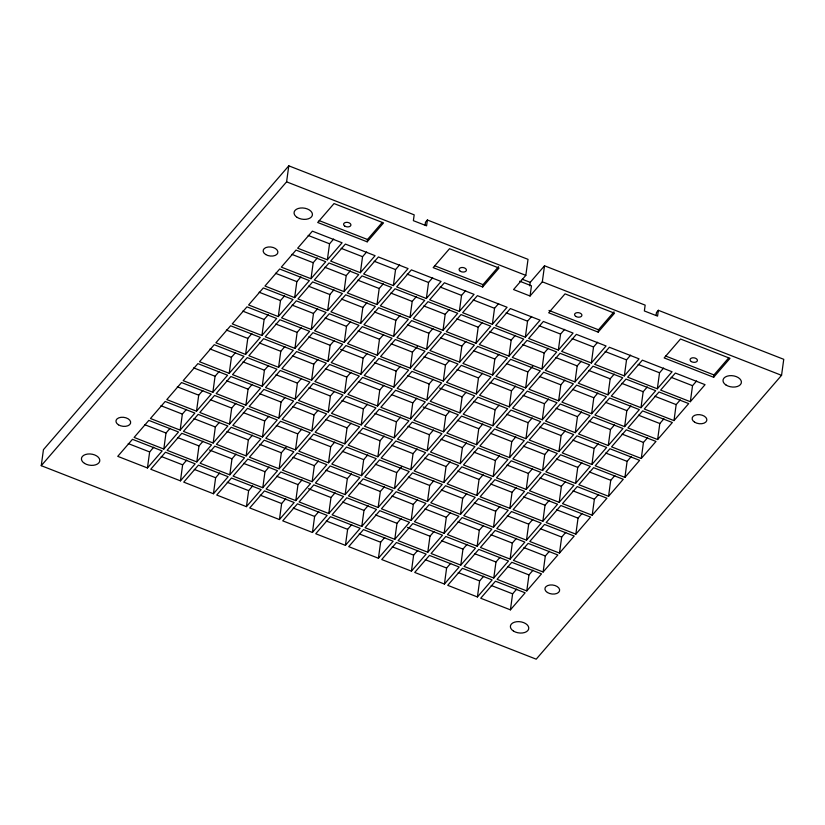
<?xml version="1.0" encoding="UTF-8"?>
<svg xmlns="http://www.w3.org/2000/svg" width="825" height="825" viewBox="0 0 825 825"><rect width="100%" height="100%" fill="white"/><g stroke="black" fill="none" stroke-linecap="round" stroke-linejoin="round"><path stroke-width="1.24" d="M41.25 465.682L43.447 449.666L288.791 165.825L414.181 214.84L413.377 220.667L426.577 225.833L427.381 220.007L528.021 259.349L525.824 275.364L513.562 289.554L530.062 296L542.324 281.81L544.521 265.794L645.16 305.137L644.366 310.963L657.566 316.119L658.36 310.303L783.75 359.318L781.553 375.334L536.209 659.175L41.25 465.682L286.595 181.84L288.791 165.825M147.448 467.961L162.164 450.924L132.464 439.312L117.748 456.349L147.448 467.961L149.645 451.945L153.728 447.212M163.804 449.037L178.52 432.001L148.83 420.389L134.104 437.425L163.804 449.037L166 433.022L170.084 428.288M180.159 430.114L194.875 413.077L165.186 401.476L150.459 418.502L180.159 430.114L182.356 414.098L186.44 409.365M180.448 480.851L195.164 463.825L165.464 452.213L150.748 469.25L180.448 480.851L182.634 464.836L186.728 460.113M196.515 411.19L211.231 394.154L181.541 382.552L166.815 399.578L196.515 411.19L198.712 395.175L202.795 390.442M196.804 461.928L211.52 444.902L181.82 433.29L167.104 450.326L196.804 461.928L198.99 445.923L203.084 441.189M212.871 392.267L227.597 375.231L197.897 363.629L183.171 380.655L212.871 392.267L215.067 376.252L219.151 371.518M213.159 443.015L227.875 425.978L198.175 414.367L183.459 431.403L213.159 443.015L215.346 426.999L219.44 422.266M229.226 373.343L243.953 356.317L214.252 344.706L199.526 361.732L229.226 373.343L231.423 357.328L235.507 352.595M213.438 493.752L228.164 476.726L198.464 465.114L183.748 482.14L213.438 493.752L215.634 477.737L219.728 473.014M229.515 424.091L244.231 407.055L214.531 395.443L199.815 412.479L229.515 424.091L231.701 408.076L235.795 403.343M245.582 354.42L260.308 337.394L230.608 325.782L215.882 342.808L245.582 354.42L247.778 338.405L251.862 333.671M229.793 474.829L244.52 457.803L214.82 446.191L200.104 463.227L229.793 474.829L231.99 458.813L236.084 454.09M245.871 405.168L260.587 388.132L230.887 376.53L216.171 393.556L245.871 405.168L248.067 389.153L252.151 384.419M261.938 335.497L276.664 318.471L246.964 306.859L232.237 323.885L261.938 335.497L264.134 319.481L268.218 314.748M246.149 455.905L260.875 438.879L231.175 427.267L216.459 444.304L246.149 455.905L248.346 439.89L252.44 435.167M262.226 386.244L276.942 369.208L247.252 357.607L232.526 374.632L262.226 386.244L264.423 370.229L268.507 365.496M246.438 506.653L261.164 489.627L231.464 478.015L216.738 495.041L246.438 506.653L248.634 490.638L252.718 485.904M278.293 316.573L293.019 299.547L263.319 287.935L248.603 304.961L278.293 316.573L280.49 300.558L284.584 295.835M262.505 436.982L277.231 419.956L247.531 408.344L232.815 425.38L262.505 436.982L264.701 420.977L268.795 416.243M278.582 367.321L293.298 350.285L263.608 338.683L248.882 355.709L278.582 367.321L280.778 351.306L284.862 346.572M262.793 487.73L277.52 470.704L247.82 459.092L233.093 476.118L262.793 487.73L264.99 471.714L269.074 466.991M294.649 297.65L309.375 280.624L279.675 269.012L264.959 286.038L294.649 297.65L296.845 281.634L300.939 276.911M278.871 418.069L293.587 401.032L263.887 389.421L249.171 406.457L278.871 418.069L281.057 402.053L285.151 397.32M294.938 348.397L309.653 331.361L279.964 319.76L265.238 336.786L294.938 348.397L297.134 332.382L301.218 327.649M279.149 468.806L293.875 451.78L264.175 440.168L249.449 457.194L279.149 468.806L281.346 452.791L286.254 447.119M311.004 278.726L325.731 261.7L296.031 250.088L281.315 267.125L311.004 278.726L313.201 262.711L317.295 257.988M295.226 399.145L309.942 382.109L280.242 370.497L265.526 387.533L295.226 399.145L297.412 383.13L301.507 378.397M279.438 519.554L294.154 502.518L264.454 490.916L249.738 507.942L279.438 519.554L281.634 503.539L285.718 498.805M311.293 329.474L326.019 312.448L296.319 300.836L281.593 317.862L311.293 329.474L313.49 313.459L317.573 308.725M295.505 449.883L310.231 432.857L280.531 421.245L265.805 438.281L295.505 449.883L297.701 433.868L301.785 429.144M327.37 259.803L342.086 242.777L312.386 231.165L297.67 248.201L327.37 259.803L329.557 243.787L333.651 239.064M311.582 380.222L326.298 363.186L296.598 351.574L281.882 368.61L311.582 380.222L313.768 364.207L317.862 359.473M295.793 500.631L310.509 483.605L280.82 471.993L266.093 489.019L295.793 500.631L297.99 484.615L302.074 479.882M327.649 310.551L342.375 293.525L312.675 281.913L297.949 298.939L327.649 310.551L329.845 294.535L333.929 289.802M311.86 430.959L326.587 413.933L296.887 402.322L282.171 419.358L311.86 430.959L314.057 414.944L318.151 410.221M327.938 361.298L342.653 344.262L312.953 332.661L298.238 349.687L327.938 361.298L330.124 345.283L334.218 340.55M312.149 481.707L326.865 464.681L297.175 453.069L282.449 470.095L312.149 481.707L314.346 465.692L318.429 460.958M344.004 291.627L358.731 274.601L329.031 262.989L314.304 280.015L344.004 291.627L346.201 275.612L350.285 270.878M328.216 412.036L342.942 395.01L313.242 383.398L298.526 400.434L328.216 412.036L330.412 396.031L334.507 391.298M312.438 532.455L327.154 515.419L297.454 503.817L282.738 520.843L312.438 532.455L314.624 516.44L318.718 511.706M344.293 342.375L359.009 325.339L329.319 313.737L314.593 330.763L344.293 342.375L346.49 326.36L350.573 321.626M328.505 462.784L343.221 445.758L313.531 434.146L298.805 451.172L328.505 462.784L330.701 446.768L334.785 442.035M360.36 272.704L375.086 255.678L345.386 244.066L330.66 261.092L360.36 272.704L362.557 256.688L366.651 251.965M344.572 393.123L359.298 376.087L329.598 364.475L314.882 381.511L344.572 393.123L346.768 377.108L350.862 372.374M328.793 513.532L343.509 496.495L313.809 484.894L299.093 501.92L328.793 513.532L330.98 497.516L335.074 492.783M367.187 241.828L383.543 222.905L334.043 203.558L317.687 222.482L367.187 241.828L367.507 239.498L382.222 222.472M360.649 323.452L375.365 306.415L345.675 294.814L330.949 311.84L360.649 323.452L362.845 307.436L366.929 302.703M344.86 443.86L359.587 426.834L329.887 415.222L315.16 432.248L344.86 443.86L347.057 427.845L351.141 423.122M360.938 374.199L375.653 357.163L345.953 345.551L331.238 362.588L360.938 374.199L363.124 358.184L367.218 353.451M345.149 494.608L359.865 477.572L330.165 465.97L315.449 482.996L345.149 494.608L347.335 478.593L351.429 473.859M377.004 304.528L391.72 287.502L362.031 275.89L347.304 292.916L377.004 304.528L379.201 288.513L383.285 283.779M361.216 424.937L375.942 407.911L346.242 396.299L331.516 413.335L361.216 424.937L363.412 408.922L367.496 404.198M345.427 545.356L360.154 528.32L330.454 516.708L315.738 533.744L345.427 545.356L347.624 529.341L351.718 524.607M377.293 355.276L392.009 338.24L362.309 326.628L347.593 343.664L377.293 355.276L379.479 339.261L383.573 334.527M361.505 475.685L376.221 458.659L346.521 447.047L331.805 464.073L361.505 475.685L363.691 459.669L367.785 454.936M393.36 285.605L408.076 268.579L378.386 256.967L363.66 273.993L393.36 285.605L395.557 269.589L399.64 264.856M377.572 406.013L392.298 388.988L362.598 377.376L347.872 394.412L377.572 406.013L379.768 389.998L383.852 385.275M361.783 526.433L376.509 509.396L346.809 497.784L332.093 514.821L361.783 526.433L363.98 510.417L368.074 505.684M393.649 336.353L408.365 319.316L378.665 307.715L363.949 324.741L393.649 336.353L395.835 320.337L399.929 315.604M377.86 456.761L392.576 439.735L362.887 428.123L348.16 445.149L377.86 456.761L380.057 440.746L384.141 436.012M393.927 387.09L408.653 370.064L378.953 358.452L364.227 375.488L393.927 387.09L396.124 371.075L400.218 366.352M378.139 507.509L392.865 490.473L363.165 478.871L348.449 495.897L378.139 507.509L380.335 491.494L384.429 486.76M410.004 317.429L424.72 300.393L395.02 288.791L380.304 305.817L410.004 317.429L412.191 301.414L416.285 296.68M394.216 437.838L408.932 420.812L379.242 409.2L364.516 426.226L394.216 437.838L396.412 421.823L400.496 417.089M378.427 558.247L393.154 541.221L363.454 529.609L348.728 546.645L378.427 558.247L380.624 542.231L384.708 537.508M425.102 225.091L425.494 222.183L427.381 220.007M410.283 368.167L425.009 351.141L395.309 339.529L380.593 356.565L410.283 368.167L412.479 352.162L417.388 346.479M394.505 488.586L409.221 471.549L379.521 459.948L364.805 476.974L394.505 488.586L396.691 472.57L401.6 466.888M426.36 298.506L441.076 281.469L411.376 269.868L396.66 286.894L426.36 298.506L428.546 282.49L432.64 277.757M410.572 418.914L425.287 401.888L395.598 390.277L380.872 407.302L410.572 418.914L412.768 402.899L416.852 398.176M394.783 539.323L409.509 522.297L379.809 510.685L365.083 527.722L394.783 539.323L396.98 523.318L401.063 518.585M426.638 349.253L441.365 332.217L411.665 320.605L396.949 337.642L426.638 349.253L428.835 333.238L432.929 328.505M410.86 469.662L425.576 452.626L395.876 441.024L381.16 458.05L410.86 469.662L413.047 453.647L417.141 448.913M426.927 399.991L441.643 382.965L411.953 371.353L397.227 388.379L426.927 399.991L429.124 383.976L433.207 379.252M411.139 520.41L425.865 503.374L396.165 491.762L381.439 508.798L411.139 520.41L413.335 504.395L417.419 499.661M442.994 330.33L457.72 313.294L428.02 301.682L413.304 318.718L442.994 330.33L445.191 314.315L449.285 309.581M427.216 450.739L441.932 433.702L412.232 422.101L397.516 439.127L427.216 450.739L429.402 434.723L433.496 429.99M411.427 571.148L426.143 554.122L396.454 542.51L381.728 559.536L411.427 571.148L413.624 555.132L417.708 550.409M443.283 381.067L458.009 364.042L428.309 352.43L413.583 369.466L443.283 381.067L445.479 365.052L449.563 360.329M427.494 501.487L442.221 484.45L412.521 472.838L397.794 489.875L427.494 501.487L429.691 485.471L433.785 480.738M459.36 311.407L474.076 294.37L444.376 282.769L429.66 299.795L459.36 311.407L461.546 295.391L465.64 290.658M443.572 431.815L458.287 414.789L428.588 403.177L413.872 420.203L443.572 431.815L445.758 415.8L449.852 411.067M427.783 552.224L442.499 535.198L412.809 523.586L398.083 540.623L427.783 552.224L429.98 536.209L434.063 531.486M459.638 362.144L474.365 345.118L444.665 333.506L429.938 350.543L459.638 362.144L461.835 346.129L465.919 341.406M443.85 482.563L458.576 465.527L428.876 453.925L414.16 470.951L443.85 482.563L446.047 466.548L450.141 461.814M459.927 412.892L474.643 395.866L444.943 384.254L430.227 401.28L459.927 412.892L462.113 396.877L466.207 392.143M444.139 533.301L458.855 516.275L429.165 504.663L414.439 521.699L444.139 533.301L446.335 517.285L450.419 512.562M482.677 286.976L499.032 268.053L449.532 248.707L433.177 267.63L482.677 286.976L482.996 284.646L498.537 266.671M475.994 343.221L490.72 326.195L461.02 314.583L446.294 331.619L475.994 343.221L478.191 327.216L482.274 322.482M460.206 463.64L474.932 446.603L445.232 435.002L430.516 452.028L460.206 463.64L462.402 447.624L466.496 442.891M444.427 584.048L459.143 567.023L429.443 555.411L414.728 572.437L444.427 584.048L446.614 568.033L450.708 563.3M476.283 393.968L490.999 376.942L461.309 365.331L446.583 382.357L476.283 393.968L478.479 377.953L482.563 373.22M460.494 514.377L475.21 497.351L445.521 485.739L430.794 502.776L460.494 514.377L462.691 498.372L466.775 493.639M492.35 324.308L507.076 307.271L477.376 295.659L462.66 312.696L492.35 324.308L494.546 308.292L498.64 303.559M476.561 444.716L491.287 427.68L461.588 416.078L446.872 433.104L476.561 444.716L478.758 428.701L482.852 423.968M460.783 565.125L475.499 548.099L445.799 536.487L431.083 553.513L460.783 565.125L462.969 549.11L467.063 544.376M492.638 375.045L507.354 358.019L477.665 346.407L462.938 363.433L492.638 375.045L494.835 359.03L498.919 354.307M476.85 495.464L491.576 478.428L461.876 466.816L447.15 483.852L476.85 495.464L479.047 479.449L483.13 474.715M492.927 425.793L507.643 408.757L477.943 397.155L463.227 414.181L492.927 425.793L495.113 409.778L499.207 405.044M477.139 546.202L491.855 529.176L462.155 517.564L447.439 534.59L477.139 546.202L479.325 530.186L483.419 525.463M508.994 356.122L523.71 339.096L494.02 327.484L479.294 344.52L508.994 356.122L511.191 340.106L515.274 335.383M493.206 476.541L507.932 459.504L478.232 447.892L463.506 464.929L493.206 476.541L495.402 460.525L499.486 455.792M477.417 596.949L492.143 579.913L462.443 568.312L447.728 585.337L477.417 596.949L479.614 580.934L483.708 576.201M509.283 406.869L523.999 389.843L494.299 378.232L479.583 395.257L509.283 406.869L511.469 390.854L515.563 386.121M493.494 527.278L508.21 510.252L478.51 498.64L463.794 515.677L493.494 527.278L495.681 511.263L499.775 506.54M529.732 285.852L530.207 282.356L544.521 265.794M530.062 296L531.455 285.811L519.668 281.201M525.35 337.198L540.066 320.172L510.376 308.56L495.65 325.597L525.35 337.198L527.546 321.183L531.63 316.46M509.561 457.617L524.288 440.581L494.588 428.969L479.861 446.005L509.561 457.617L511.758 441.602L515.842 436.868M493.773 578.026L508.499 561L478.799 549.388L464.083 566.414L493.773 578.026L495.969 562.011L500.063 557.277M525.638 387.946L540.354 370.92L510.654 359.308L495.938 376.334L525.638 387.946L527.825 371.931L532.733 366.259M509.85 508.355L524.566 491.329L494.876 479.717L480.15 496.753L509.85 508.355L512.047 492.339L516.13 487.616M525.917 438.694L540.643 421.657L510.943 410.056L496.227 427.082L525.917 438.694L528.113 422.678L532.208 417.945M510.128 559.102L524.855 542.077L495.155 530.465L480.439 547.491L510.128 559.102L512.325 543.087L516.419 538.354M541.994 369.022L556.71 351.997L527.01 340.385L512.294 357.411L541.994 369.022L544.18 353.007L548.274 348.274M526.206 489.431L540.922 472.405L511.232 460.793L496.506 477.83L526.206 489.431L528.402 473.426L532.486 468.693M510.417 609.85L525.143 592.814L495.443 581.212L480.717 598.238L510.417 609.85L512.614 593.835L516.697 589.102M542.273 419.77L556.999 402.734L527.299 391.132L512.583 408.158L542.273 419.77L544.469 403.755L548.563 399.022M526.494 540.179L541.21 523.153L511.51 511.541L496.794 528.567L526.494 540.179L528.681 524.164L532.775 519.43M558.35 350.099L573.066 333.073L543.366 321.461L528.65 338.487L558.35 350.099L560.546 334.084L564.63 329.361M542.561 470.508L557.277 453.482L527.587 441.87L512.861 458.906L542.561 470.508L544.758 454.503L548.842 449.769M526.773 590.927L541.499 573.891L511.799 562.289L497.073 579.315L526.773 590.927L528.969 574.912L533.053 570.178M558.628 400.847L573.354 383.811L543.654 372.209L528.938 389.235L558.628 400.847L560.825 384.832L564.919 380.098M542.85 521.256L557.566 504.23L527.866 492.618L513.15 509.644L542.85 521.256L545.036 505.24L549.13 500.517M558.917 451.595L573.633 434.558L543.943 422.947L529.217 439.983L558.917 451.595L561.113 435.579L565.197 430.846M543.128 572.003L557.855 554.967L528.155 543.366L513.428 560.392L543.128 572.003L545.325 555.988L549.409 551.255M574.984 381.923L589.71 364.897L560.01 353.286L545.294 370.312L574.984 381.923L577.18 365.908L581.274 361.175M559.206 502.332L573.922 485.306L544.222 473.694L529.506 490.731L559.206 502.332L561.392 486.317L565.486 481.594M575.273 432.671L589.999 415.635L560.299 404.023L545.572 421.059L575.273 432.671L577.469 416.656L581.553 411.923M559.484 553.08L574.21 536.054L544.51 524.442L529.784 541.468L559.484 553.08L561.681 537.065L565.775 532.331M591.35 363L606.066 345.974L576.366 334.362L561.65 351.388L591.35 363L593.536 346.985L597.63 342.251M575.561 483.409L590.277 466.383L560.577 454.771L545.861 471.807L575.561 483.409L577.748 467.393L581.842 462.67M598.166 332.124L614.522 313.201L565.032 293.855L548.677 312.778L598.166 332.124L598.486 329.794L614.027 311.819M591.628 413.748L606.354 396.712L576.654 385.11L561.928 402.136L591.628 413.748L593.825 397.733L597.908 392.999M575.84 534.157L590.566 517.131L560.866 505.519L546.15 522.545L575.84 534.157L578.036 518.141L582.13 513.408M591.917 464.485L606.633 447.459L576.933 435.847L562.217 452.884L591.917 464.485L594.113 448.47L598.197 443.747M607.984 394.824L622.71 377.788L593.01 366.187L578.284 383.213L607.984 394.824L610.18 378.809L614.264 374.076M592.195 515.233L606.922 498.207L577.222 486.595L562.506 503.621L592.195 515.233L594.392 499.218L598.486 494.484M608.273 445.562L622.988 428.536L593.299 416.924L578.572 433.96L608.273 445.562L610.469 429.557L614.553 424.823M624.339 375.901L639.066 358.865L609.366 347.263L594.65 364.289L624.339 375.901L626.536 359.886L630.63 355.152M608.551 496.31L623.277 479.284L593.577 467.672L578.861 484.698L608.551 496.31L610.748 480.294L614.842 475.571M624.628 426.649L639.344 409.613L609.654 398.001L594.928 415.037L624.628 426.649L626.825 410.633L630.908 405.9M624.917 477.386L639.633 460.36L609.933 448.748L595.217 465.774L624.917 477.386L627.103 461.371L631.197 456.648M640.984 407.725L655.7 390.689L626.01 379.077L611.284 396.113L640.984 407.725L643.18 391.71L647.264 386.977M656.081 315.387L656.483 312.479L658.36 310.303M641.273 458.463L655.988 441.437L626.288 429.825L611.572 446.861L641.273 458.463L643.459 442.448L647.553 437.724M657.339 388.802L672.066 371.766L642.366 360.164L627.639 377.19L657.339 388.802L659.536 372.787L663.62 368.053M657.628 439.539L672.344 422.513L642.644 410.902L627.928 427.938L657.628 439.539L659.814 423.524L663.908 418.801M673.984 420.616L688.7 403.59L659 391.978L644.284 409.014L673.984 420.616L676.17 404.611L680.264 399.877M690.339 401.703L705.055 384.667L675.355 373.055L660.639 390.091L690.339 401.703L692.536 385.688L696.62 380.954M713.656 377.272L730.012 358.349L680.522 339.003L664.166 357.926L713.656 377.272L713.976 374.942L728.702 357.906M286.595 181.84L525.824 275.364M542.324 281.81L781.553 375.334M522.184 279.221L530.207 282.356M319.192 220.615L367.507 239.498M434.682 265.753L482.996 284.646M548.986 310.448L598.486 329.794M665.662 356.049L713.976 374.942M308.179 235.434L329.557 243.787M341.179 248.335L362.557 256.688M374.168 261.236L395.557 269.589M407.168 274.127L428.546 282.49M440.168 287.028L461.546 295.391M473.168 299.929L494.546 308.292M506.158 312.83L527.546 321.183M539.158 325.731L560.546 334.084M572.158 338.632L593.536 346.985M605.158 351.522L626.536 359.886M638.148 364.423L659.536 372.787M671.148 377.324L692.536 385.688M291.823 254.358L313.201 262.711M324.813 267.259L346.201 275.612M357.813 280.16L379.201 288.513M390.813 293.05L412.191 301.414M423.813 305.951L445.191 314.315M456.802 318.852L478.191 327.216M489.802 331.753L511.191 340.106M522.803 344.654L544.18 353.007M555.803 357.545L577.18 365.908M588.803 370.446L610.18 378.809M621.792 383.347L643.18 391.71M654.792 396.248L676.17 404.611M275.468 273.281L296.845 281.634M308.457 286.182L329.845 294.535M341.457 299.073L362.845 307.436M374.457 311.974L395.835 320.337M407.457 324.875L428.835 333.238M440.447 337.776L461.835 346.129M473.447 350.677L494.835 359.03M506.447 363.577L527.825 371.931M539.447 376.468L560.825 384.832M572.437 389.369L593.825 397.733M605.437 402.27L626.825 410.633M638.437 415.171L659.814 423.524M259.112 292.205L280.49 300.558M292.102 305.106L313.49 313.459M325.102 317.996L346.49 326.36M358.102 330.897L379.479 339.261M391.102 343.798L412.479 352.162M424.091 356.699L445.479 365.052M457.091 369.6L478.479 377.953M490.091 382.501L511.469 390.854M523.091 395.392L544.469 403.755M556.081 408.293L577.469 416.656M589.081 421.193L610.469 429.557M622.081 434.094L643.459 442.448M242.756 311.128L264.134 319.481M275.746 324.019L297.134 332.382M308.746 336.92L330.124 345.283M340.56 349.357L363.124 358.184M374.746 362.722L396.124 371.075M407.736 375.623L429.124 383.976M439.55 388.059L462.113 396.877M473.736 401.414L495.113 409.778M506.736 414.315L528.113 422.678M539.725 427.216L561.113 435.579M572.725 440.117L594.113 448.47M605.725 453.018L627.103 461.371M226.39 330.052L247.778 338.405M259.39 342.942L280.778 351.306M292.39 355.843L313.768 364.207M325.39 368.744L346.768 377.108M358.38 381.645L379.768 389.998M391.38 394.546L412.768 402.899M423.194 406.983L445.758 415.8M457.38 420.338L478.758 428.701M490.37 433.238L511.758 441.602M523.37 446.139L544.758 454.503M556.37 459.04L577.748 467.393M589.37 471.941L610.748 480.294M210.035 348.965L231.423 357.328M243.035 361.866L264.423 370.229M276.035 374.767L297.412 383.13M309.035 387.668L330.412 396.031M342.024 400.568L363.412 408.922M375.024 413.469L396.412 421.823M408.024 426.36L429.402 434.723M441.024 439.261L462.402 447.624M474.014 452.162L495.402 460.525M507.014 465.063L528.402 473.426M540.014 477.964L561.392 486.317M573.014 490.865L594.392 499.218M193.679 367.888L215.067 376.252M226.679 380.789L248.067 389.153M259.679 393.69L281.057 402.053M292.679 406.591L314.057 414.944M325.669 419.492L347.057 427.845M358.669 432.393L380.057 440.746M391.669 445.283L413.047 453.647M424.669 458.184L446.047 466.548M457.658 471.085L479.047 479.449M490.658 483.986L512.047 492.339M523.658 496.887L545.036 505.24M556.658 509.788L578.036 518.141M177.323 386.812L198.712 395.175M210.323 399.713L231.701 408.076M243.323 412.613L264.701 420.977M276.323 425.514L297.701 433.868M309.313 438.415L330.701 446.768M342.313 451.316L363.691 459.669M375.313 464.207L396.691 472.57M408.313 477.108L429.691 485.471M441.303 490.009L462.691 498.372M474.303 502.91L495.681 511.263M507.303 515.811L528.681 524.164M540.303 528.701L561.681 537.065M160.968 405.735L182.356 414.098M193.968 418.636L215.346 426.999M226.968 431.537L248.346 439.89M259.958 444.438L281.346 452.791M292.957 457.339L314.346 465.692M325.957 470.229L347.335 478.593M358.957 483.13L380.335 491.494M391.947 496.031L413.335 504.395M424.947 508.932L446.335 517.285M457.947 521.833L479.325 530.186M490.947 534.734L512.325 543.087M523.937 547.625L545.325 555.988M144.612 424.658L166 433.022M177.612 437.559L198.99 445.923M209.416 449.996L231.99 458.813M243.602 463.361L264.99 471.714M276.602 476.262L297.99 484.615M308.416 488.689L330.98 497.516M342.602 502.054L363.98 510.417M375.592 514.955L396.98 523.318M407.406 527.392L429.98 536.209M441.592 540.757L462.969 549.11M474.592 553.658L495.969 562.011M507.581 566.548L528.969 574.912M128.257 443.582L149.645 451.945M161.257 456.483L182.634 464.836M194.257 469.384L215.634 477.737M227.246 482.285L248.634 490.638M260.246 495.175L281.634 503.539M293.246 508.076L314.624 516.44M326.246 520.977L347.624 529.341M359.236 533.878L380.624 542.231M392.236 546.779L413.624 555.132M425.236 559.68L446.614 568.033M458.236 572.571L479.614 580.934M491.226 585.472L512.614 593.835M344.819 226.112A3.702 2.258 7.8 0 0 350.862 225.38A3.702 2.258 7.8 0 0 346.077 222.368A3.702 2.258 7.8 0 0 344.819 226.112M575.798 316.408A3.702 2.258 7.8 0 0 581.852 315.676A3.702 2.258 7.8 0 0 577.057 312.665A3.702 2.258 7.8 0 0 575.798 316.408M691.298 361.556A3.702 2.258 7.8 0 0 697.342 360.824A3.702 2.258 7.8 0 0 692.557 357.813A3.702 2.258 7.8 0 0 691.298 361.556M460.309 271.26A3.702 2.258 7.8 0 0 466.352 270.528A3.702 2.258 7.8 0 0 461.567 267.517A3.702 2.258 7.8 0 0 460.309 271.26M84.521 463.392A9.261 5.641 7.8 0 0 99.629 461.546A9.261 5.641 7.8 0 0 87.667 454.039A9.261 5.641 7.8 0 0 84.521 463.392M513.49 631.084A9.261 5.641 7.8 0 0 528.598 629.238A9.261 5.641 7.8 0 0 516.625 621.72A9.261 5.641 7.8 0 0 513.49 631.084M726.113 385.089A9.261 5.641 7.8 0 0 741.232 383.243A9.261 5.641 7.8 0 0 729.259 375.726A9.261 5.641 7.8 0 0 726.113 385.089M118.449 424.803A7.404 4.507 7.8 0 0 130.536 423.328A7.404 4.507 7.8 0 0 120.966 417.316A7.404 4.507 7.8 0 0 118.449 424.803M547.418 592.494A7.404 4.507 7.8 0 0 559.505 591.02A7.404 4.507 7.8 0 0 549.935 585.007A7.404 4.507 7.8 0 0 547.418 592.494M694.619 422.183A7.404 4.507 7.8 0 0 706.716 420.709A7.404 4.507 7.8 0 0 697.135 414.697A7.404 4.507 7.8 0 0 694.619 422.183M297.155 217.398A9.261 5.641 7.8 0 0 312.262 215.552A9.261 5.641 7.8 0 0 300.29 208.044A9.261 5.641 7.8 0 0 297.155 217.398M265.66 254.502A7.404 4.507 7.8 0 0 277.747 253.028A7.404 4.507 7.8 0 0 268.166 247.005A7.404 4.507 7.8 0 0 265.66 254.502"/></g></svg>
